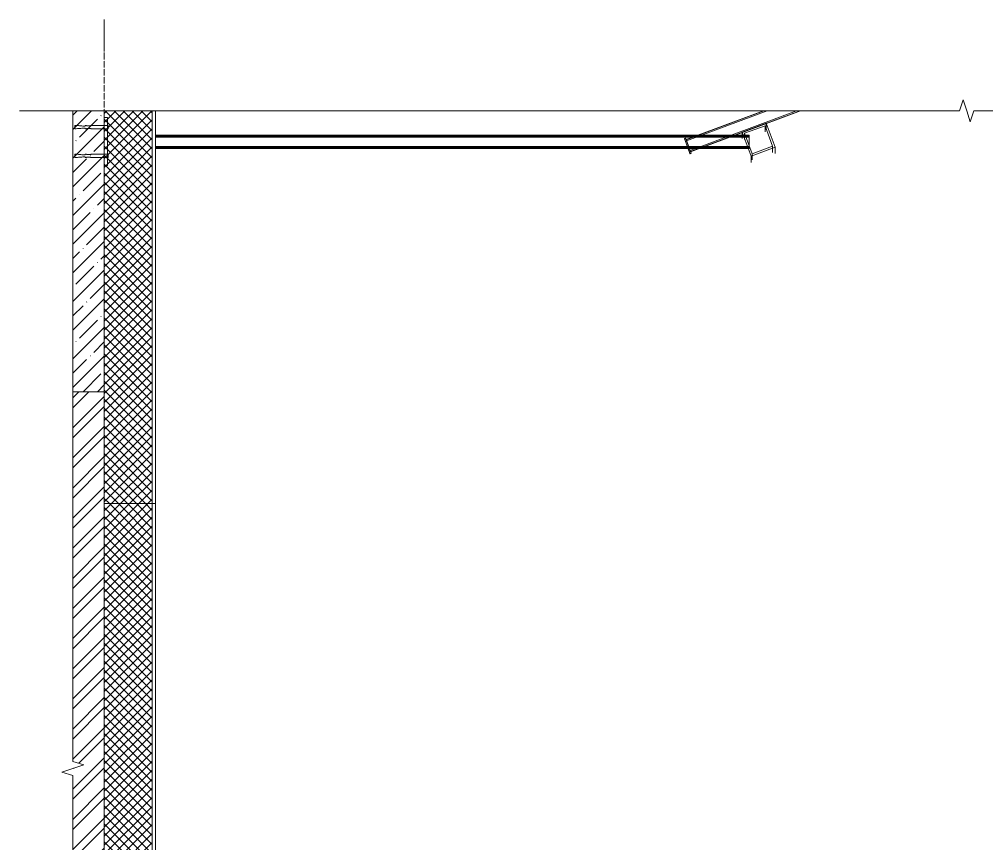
# Model space of a CAD drawing. Header units: millimetres. Extents: x -6516 to 17647, y -4389 to 6814.
# Drawn here: x -6516 to -3488, y -1714 to 866 of the extents above; entities that cross this region are included whole.
import ezdxf

# ---------------------------------------------------------------- set-up
doc = ezdxf.new("R2010")
doc.units = ezdxf.units.MM
doc.linetypes.add('02 Штрихпунктирная _20 мм_', pattern=[25, 20, -2.5, 0, -2.5])
for name, color, linetype, lineweight in [('AA_Oformlenie', 7, 'Continuous', 9), ('AA_Vinoska', 7, 'Continuous', 9), ('AF_Balki', 7, 'Continuous', 20), ('AF_Stena', 7, 'Continuous', 60), ('AF_Stena_Опалубка_Существующая', 253, 'Continuous', 20), ('KR_Detal', 7, 'Continuous', 20), ('Оси', 7, 'Continuous', 9)]:
    doc.layers.add(name, color=color, linetype=linetype, lineweight=lineweight)
pattern_1 = [(45, (-3218.363, -300), (-14.14214, 14.14214), []), (135, (-3218.363, -300), (-14.14214, -14.14214), [])]

# ---------------------------------------------------------------- blocks, each defined once
blk = doc.blocks.new('253_Профиль гнутый сварной квадратный _НесКаркас_Балка_ - Балка_40х4-3812228-КР_РЗ_Арм_1')
at = {"layer": 'AF_Balki'}
for p, q in [((-4186.3, 579.3), (-4428.5, 489.4)), ((-4185.1, 579.3), (-4428.3, 489)), ((-4427.1, 485.6), (-4174.8, 579.3)), ((-4174.4, 579.3), (-4427, 485.5)), ((-4082.7, 579.3), (-4415.9, 455.6)), ((-4082.6, 579.3), (-4415.9, 455.5)), ((-4414.5, 451.8), (-4071.2, 579.3)), ((-4070.4, 579.3), (-4414.4, 451.6)), ((-4428.5, 489.4), (-4427.1, 485.6)), ((-4428.5, 489.4), (-4428.3, 489)), ((-4428.3, 489), (-4414.4, 451.6)), ((-4427, 485.5), (-4427.1, 485.6)), ((-4415.9, 455.5), (-4427, 485.5)), ((-4415.9, 455.6), (-4414.5, 451.8)), ((-4415.9, 455.6), (-4415.9, 455.5)), ((-4414.4, 451.6), (-4414.5, 451.8))]:
    blk.add_line(p, q, dxfattribs=at)
blk = doc.blocks.new('354_Прокат Лист _НесКаркас_РабПлоск_ - 354_Прокат Лист _НесКаркас_РабПлоск_-4003191-КР_РЗ_Арм_1')
at = {"layer": 'AF_Balki'}
for p, q in [((-4430.2, 494.1), (-4434, 492.7)), ((-4434, 492.7), (-4416.5, 445.7)), ((-4433.7, 492), (-4434, 492.7)), ((-4433.7, 492), (-4429.9, 493.4)), ((-4416.3, 445.2), (-4433.7, 492)), ((-4412.8, 447.1), (-4430.2, 494.1)), ((-4429.9, 493.4), (-4430.2, 494.1)), ((-4429.9, 493.4), (-4412.6, 446.6)), ((-4416.5, 445.7), (-4412.8, 447.1)), ((-4416.5, 445.7), (-4416.3, 445.2)), ((-4412.6, 446.6), (-4416.3, 445.2)), ((-4412.6, 446.6), (-4412.8, 447.1))]:
    blk.add_line(p, q, dxfattribs=at)
blk = doc.blocks.new('253_Профиль гнутый сварной квадратный _НесКаркас_Балка_ - Балка_40х4-3872970-КР_РЗ_Арм_1')
at = {"layer": 'AF_Balki'}
for p, q in [((-4231.7, 503.8), (-6090, 503.8)), ((-4231.7, 501.2), (-6090, 501.2)), ((-6090, 499.6), (-4231.7, 499.6)), ((-4231.7, 497.4), (-6090, 497.4)), ((-4231.7, 501.2), (-4231.7, 503.8)), ((-4231.7, 503.8), (-4231.7, 463.9)), ((-4231.7, 461.2), (-4231.7, 501.2)), ((-4231.7, 499.6), (-4231.7, 497.4)), ((-4231.7, 467.6), (-4231.7, 499.6)), ((-4231.7, 497.4), (-4231.7, 465.5)), ((-4231.7, 467.6), (-6090, 467.6)), ((-4231.7, 465.5), (-6090, 465.5)), ((-6090, 463.9), (-4231.7, 463.9)), ((-4231.7, 461.2), (-6090, 461.2)), ((-4231.7, 465.5), (-4231.7, 467.6)), ((-4231.7, 463.9), (-4231.7, 461.2))]:
    blk.add_line(p, q, dxfattribs=at)
blk = doc.blocks.new('354_Прокат Лист _НесКаркас_РабПлоск_ - 354_Прокат Лист _НесКаркас_РабПлоск_-4002315-КР_РЗ_Арм_1')
at = {"layer": 'AF_Balki'}
for p, q in [((-6240, 558.6), (-6250, 558.6)), ((-6250, 558.6), (-6250, 408.6)), ((-6250, 408.6), (-6250, 558.6)), ((-6240, 408.6), (-6240, 558.6)), ((-6250, 408.6), (-6240, 408.6))]:
    blk.add_line(p, q, dxfattribs=at)
blk = doc.blocks.new('354_Анкер клиновой _СоедНесК_РабПлоск_ - M12x120_20-3827929-КР_РЗ_Арм_1')
at = {"layer": 'KR_Detal'}
for p, q in [((-6337.5, 533.7), (-6342.3, 533.7)), ((-6342.3, 533.7), (-6342.3, 523.5)), ((-6342.3, 523.5), (-6337.5, 523.5)), ((-6305.5, 533.7), (-6310.3, 533.7)), ((-6310.3, 533.7), (-6310.3, 531.4)), ((-6310.3, 525.8), (-6310.3, 523.5)), ((-6310.3, 523.5), (-6305.5, 523.5)), ((-6305.5, 533), (-6305.5, 533.7)), ((-6293.3, 533), (-6305.5, 533)), ((-6305.5, 523.5), (-6305.5, 524.2)), ((-6305.5, 524.2), (-6293.3, 524.2)), ((-6237.5, 533.7), (-6290.9, 533.7)), ((-6290.9, 523.5), (-6237.5, 523.5)), ((-6237.5, 523.5), (-6237.5, 533.7))]:
    blk.add_line(p, q, dxfattribs=at)
for centre, start, end in [((-6236.1, 347), 106.3529, 107.0908), ((-6236.1, 710.2), 252.9092, 253.6471)]:
    blk.add_arc(centre, 194.6, start, end, dxfattribs=at)
for points in [[(-6310.3, 531.4), (-6314.8, 531.8), (-6323.9, 532.6), (-6333, 533.4), (-6337.5, 533.7)], [(-6337.5, 523.5), (-6333, 523.8), (-6323.9, 524.6), (-6314.8, 525.4), (-6310.3, 525.8)]]:
    blk.add_open_spline(points, degree=3, dxfattribs=at)
blk = doc.blocks.new('354_Анкер клиновой _СоедНесК_РабПлоск_ - M12x120_20-3843482-КР_РЗ_Арм_1')
at = {"layer": 'KR_Detal'}
for p, q in [((-6337.5, 443.7), (-6342.3, 443.7)), ((-6342.3, 443.7), (-6342.3, 433.5)), ((-6342.3, 433.5), (-6337.5, 433.5)), ((-6305.5, 443.7), (-6310.3, 443.7)), ((-6310.3, 443.7), (-6310.3, 441.4)), ((-6310.3, 435.8), (-6310.3, 433.5)), ((-6310.3, 433.5), (-6305.5, 433.5)), ((-6305.5, 443), (-6305.5, 443.7)), ((-6293.3, 443), (-6305.5, 443)), ((-6305.5, 433.5), (-6305.5, 434.2)), ((-6305.5, 434.2), (-6293.3, 434.2)), ((-6237.5, 443.7), (-6290.9, 443.7)), ((-6290.9, 433.5), (-6237.5, 433.5)), ((-6237.5, 433.5), (-6237.5, 443.7))]:
    blk.add_line(p, q, dxfattribs=at)
for centre, start, end in [((-6236.1, 257), 106.3529, 107.0908), ((-6236.1, 620.2), 252.9092, 253.6471)]:
    blk.add_arc(centre, 194.6, start, end, dxfattribs=at)
for points in [[(-6310.3, 441.4), (-6314.8, 441.8), (-6323.9, 442.6), (-6333, 443.4), (-6337.5, 443.7)], [(-6337.5, 433.5), (-6333, 433.8), (-6323.9, 434.6), (-6314.8, 435.4), (-6310.3, 435.8)]]:
    blk.add_open_spline(points, degree=3, dxfattribs=at)
blk = doc.blocks.new('011_ЛинияОбрыва _ЭлУзла_Линия_ - Тип 1-3750527-КР_РЗ_Арм_1')
at = {"layer": 'AA_Oformlenie'}
for p, q in [((-6348.4, 579.3), (-6348.4, -1456.9)), ((-6348.4, -1501.4), (-6348.4, -3837.5))]:
    blk.add_line(p, q, dxfattribs=at)
blk = doc.blocks.new('011_ЛинияОбрыва _ЭлУзла_Линия_ - Тип 1-3750494-КР_РЗ_Арм_1')
at = {"layer": 'AA_Oformlenie'}
for p, q in [((-3572.6, 579.3), (-6515.9, 579.3)), ((0, 579.3), (-3528.1, 579.3))]:
    blk.add_line(p, q, dxfattribs=at)

msp = doc.modelspace()

# ---------------------------------------------------------------- hatches: boundary and pattern name
at = {"layer": 'AF_Stena', "lineweight": 9}
h = msp.add_hatch(dxfattribs=at)
h.set_pattern_fill('FP_5', color=256, style=0, pattern_type=2)
h.set_pattern_definition([(45, (-3218.36, -300), (-44.9013, 44.9013), []), (45, (-3173.46, -300), (-44.9013, 44.9013), [79.375, -15.875, 0.6706, -15.204])])
h.paths.add_polyline_path([(-6250, -300), (-6250, 579.2831), (-6348.3533, 579.2831), (-6348.3533, -300)])
h = msp.add_hatch(dxfattribs=at)
h.set_pattern_fill('FP_4', color=256, style=0, pattern_type=2)
h.set_pattern_definition(pattern_1)
h.paths.add_polyline_path([(-6100, -650), (-6100, 579.2831), (-6250, 579.2831), (-6250, -650)])
h = msp.add_hatch(dxfattribs=at)
h.set_pattern_fill('FP_3', color=256, style=0, pattern_type=2)
h.set_pattern_definition([(45, (-3218.36, -300), (-47.1463, 47.1463), []), (45, (-3186.93, -300), (-47.1463, 47.1463), [])])
h.paths.add_polyline_path([(-6348.3533, -2910), (-6250, -2910), (-6250, -300), (-6348.3533, -300), (-6348.3533, -1456.854), (-6313.7123, -1467.854), (-6348.3533, -1478.854), (-6332.6523, -1478.854), (-6332.6523, -1501.3775), (-6348.3533, -1501.3775), (-6348.3533, -1597.588)])
h = msp.add_hatch(dxfattribs=at)
h.set_pattern_fill('FP_4', color=256, style=0, pattern_type=2)
h.set_pattern_definition(pattern_1)
h.paths.add_polyline_path([(-6250, -3020), (-6100, -3020), (-6100, -650), (-6250, -650), (-6250, -1597.588)])

# ---------------------------------------------------------------- linework, layer by layer
at = {"layer": 'AA_Vinoska'}
for p, q in [((-3572.5834, 579.2831), (-3561.3217, 613.9432)), ((-3561.3217, 613.9432), (-3550.06, 579.2831)), ((-3539.06, 544.6421), (-3550.06, 579.2831)), ((-3528.06, 579.2831), (-3539.06, 544.6421)), ((-6383.0134, -1490.1157), (-6348.3533, -1478.854)), ((-6348.3533, -1456.854), (-6313.7123, -1467.854)), ((-6313.7123, -1467.854), (-6348.3533, -1478.854)), ((-6348.3533, -1501.3775), (-6383.0134, -1490.1157))]:
    msp.add_line(p, q, dxfattribs=at)
at = {"layer": 'AF_Balki'}
for p, q in [((-4178.0071, 540.7699), (-4253.0042, 512.8608)), ((-4245.2909, 509.3165), (-4181.5434, 533.0393)), ((-4181.5434, 533.0393), (-4157.8738, 469.1483)), ((-4181.5434, 533.0393), (-4181.5434, 513.351)), ((-4150.1606, 465.604), (-4178.0071, 540.7699)), ((-4178.0071, 540.7699), (-4178.0071, 521.0816)), ((-4253.0042, 512.8608), (-4225.1577, 437.6949)), ((-4253.0042, 512.8608), (-4253.0042, 493.1725)), ((-4221.6214, 445.4255), (-4245.2909, 509.3165)), ((-4245.2909, 489.6282), (-4245.2909, 509.3165)), ((-4225.1577, 437.6949), (-4150.1606, 465.604)), ((-4157.8738, 469.1483), (-4221.6214, 445.4255)), ((-4157.8738, 469.1483), (-4157.8738, 449.46)), ((-4150.1606, 465.604), (-4150.1606, 445.9157)), ((-4225.1577, 418.0066), (-4225.1577, 437.6949)), ((-4221.6214, 445.4255), (-4221.6214, 425.7372))]:
    msp.add_line(p, q, dxfattribs=at)
at = {"layer": 'AF_Stena_Опалубка_Существующая'}
for p, q in [((-6250, -300), (-6250, 579.2831)), ((-6250, 579.2831), (-6250, -650)), ((-6100, 579.2831), (-6100, -650)), ((-6090, -650), (-6090, 579.2831)), ((-6250, -300), (-6348.3533, -300)), ((-6348.3533, -300), (-6250, -300)), ((-6250, -2910), (-6250, -300)), ((-6250, -650), (-6250, -3020)), ((-6090, -650), (-6250, -650)), ((-6250, -650), (-6090, -650)), ((-6100, -650), (-6100, -3020)), ((-6090, -3020), (-6090, -650))]:
    msp.add_line(p, q, dxfattribs=at)
at = {"layer": 'Оси'}
msp.add_line((-6250, 765.9311), (-6250, 865.9311), dxfattribs=at)
at = {"layer": 'Оси', "linetype": '02 Штрихпунктирная _20 мм_'}
msp.add_line((-6250, -4129.3202), (-6250, 765.9311), dxfattribs=at)

# ---------------------------------------------------------------- block references
at = {"layer": 'AA_Oformlenie'}
for name in ['011_ЛинияОбрыва _ЭлУзла_Линия_ - Тип 1-3750494-КР_РЗ_Арм_1', '011_ЛинияОбрыва _ЭлУзла_Линия_ - Тип 1-3750527-КР_РЗ_Арм_1']:
    msp.add_blockref(name, (0, 0), dxfattribs=at)
at = {"layer": 'AF_Balki'}
for name in ['253_Профиль гнутый сварной квадратный _НесКаркас_Балка_ - Балка_40х4-3812228-КР_РЗ_Арм_1', '354_Прокат Лист _НесКаркас_РабПлоск_ - 354_Прокат Лист _НесКаркас_РабПлоск_-4002315-КР_РЗ_Арм_1', '253_Профиль гнутый сварной квадратный _НесКаркас_Балка_ - Балка_40х4-3872970-КР_РЗ_Арм_1', '354_Прокат Лист _НесКаркас_РабПлоск_ - 354_Прокат Лист _НесКаркас_РабПлоск_-4003191-КР_РЗ_Арм_1']:
    msp.add_blockref(name, (0, 0), dxfattribs=at)
at = {"layer": 'KR_Detal'}
for name in ['354_Анкер клиновой _СоедНесК_РабПлоск_ - M12x120_20-3827929-КР_РЗ_Арм_1', '354_Анкер клиновой _СоедНесК_РабПлоск_ - M12x120_20-3843482-КР_РЗ_Арм_1']:
    msp.add_blockref(name, (0, 0), dxfattribs=at)

doc.saveas('drawing.dxf')
